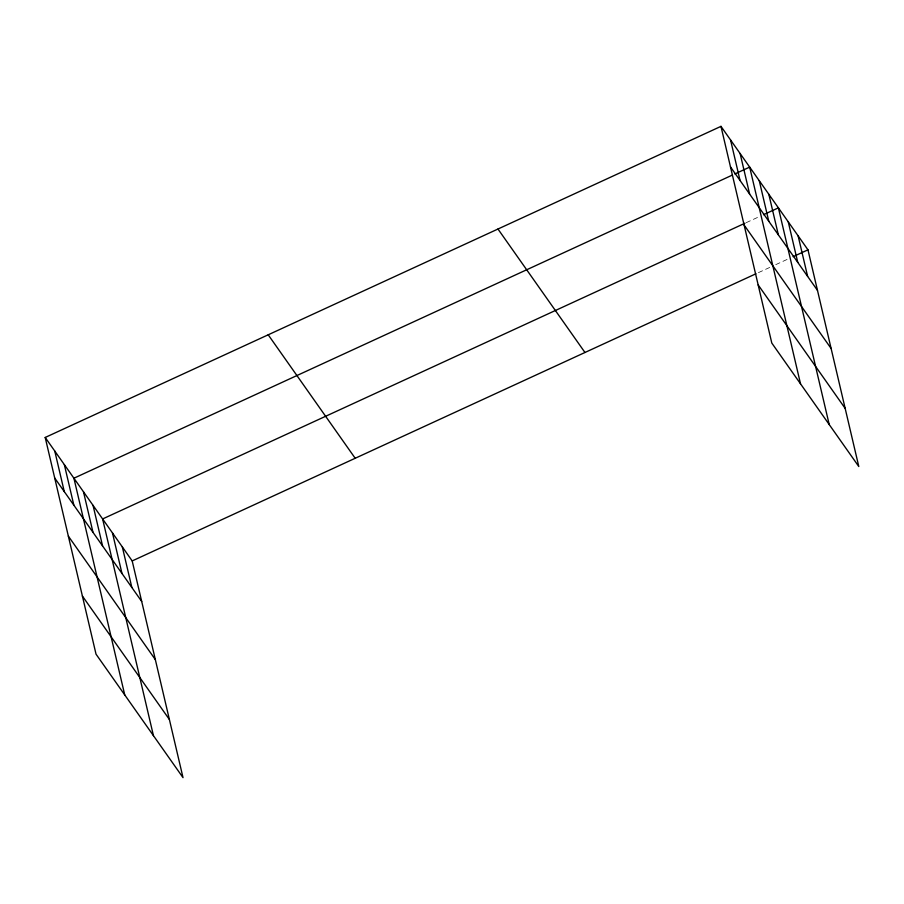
<?xml version="1.0" encoding="UTF-8"?>
<svg xmlns="http://www.w3.org/2000/svg" width="904" height="904" viewBox="0 0 904 904"><rect width="100%" height="100%" fill="white"/><g stroke="black" fill="none" stroke-linecap="round" stroke-linejoin="round"><path stroke-width="0.68" stroke-dasharray="4.52 3.39" d="M746.184 222.678L759.812 216.406M758.411 272.646L770.807 266.94M775.756 264.657L788.152 258.951"/><path stroke-width="1.36" d="M45.2 437.468L132.199 560.932L183.026 777.643L96.027 654.168L45.2 437.468L720.974 126.357L807.973 249.832L858.8 466.532L771.801 343.068L720.974 126.357M732.342 175.093L73.913 478.216L124.741 694.916M734.816 173.952L749.687 167.104L800.515 383.804M744.941 223.243L102.615 518.952L153.443 735.664M763.53 214.689L778.389 207.852L829.217 424.552M132.199 560.932L755.936 273.776M793.102 256.668L807.973 249.832M730.477 166.901L817.476 290.365M744.116 225.039L831.115 348.503M758.162 284.929L845.161 408.393M497.968 229.028L584.967 352.492M268.205 334.796L355.204 458.271M54.703 478.013L141.713 601.476M68.342 536.14L155.341 659.615M82.388 596.041L169.387 719.505M798.108 235.831L807.622 276.375M788.254 221.842L797.757 262.386M768.818 194.27L778.333 234.803M759.258 180.687L768.762 221.22M740.116 153.522L749.619 194.066M730.545 139.939L740.048 180.484M122.334 546.943L131.848 587.487M112.48 532.953L121.983 573.486M93.044 505.37L102.559 545.914M83.484 491.799L92.988 532.332M64.342 464.633L73.845 505.166M54.771 451.051L64.274 491.595"/></g></svg>
